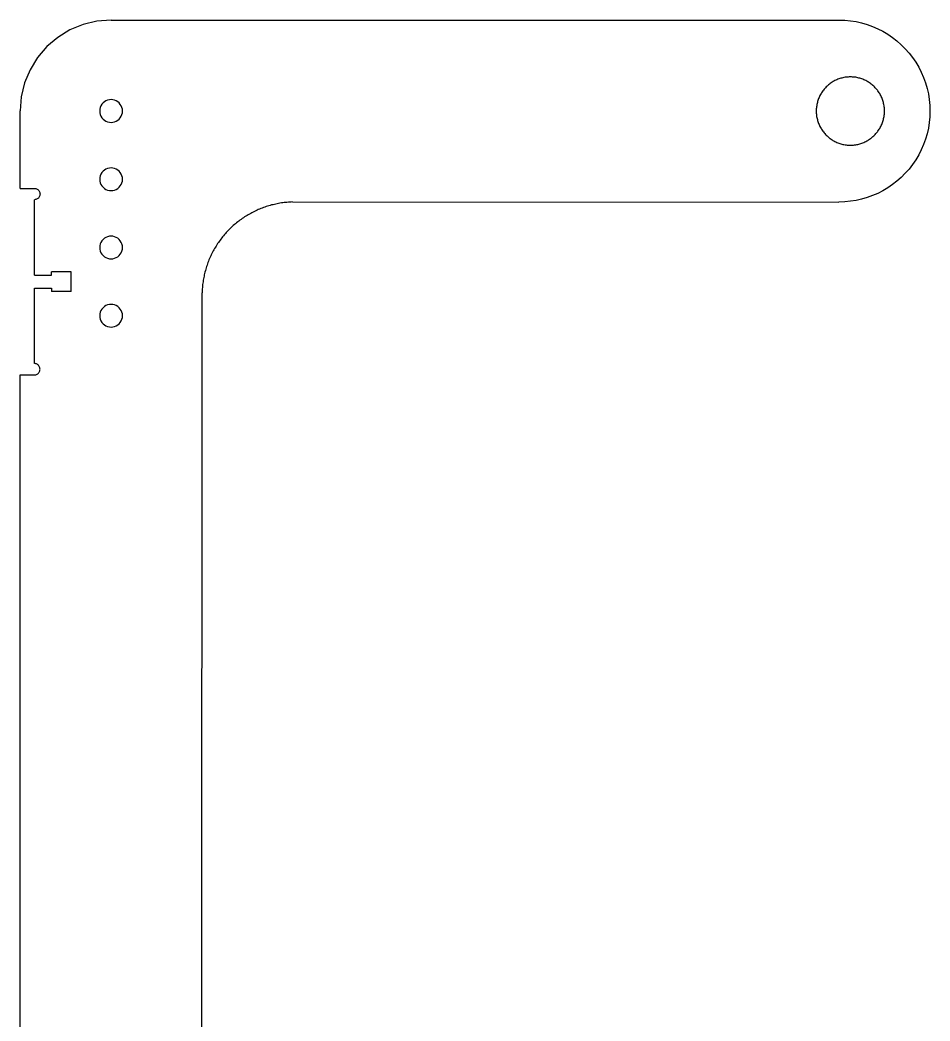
# Model space of a CAD drawing. Extents: x -72 to 72, y -22 to 22.
# Drawn here: x -46.78 to -26.78, y 0 to 22 of the extents above; entities that cross this region are included whole.
import ezdxf

# ---------------------------------------------------------------- set-up
doc = ezdxf.new("R2010")
doc.units = 0
doc.header["$MEASUREMENT"] = 0
doc.layers.get('0').update_dxf_attribs({"linetype": 'CONTINUOUS'})

msp = doc.modelspace()

# ---------------------------------------------------------------- linework, layer by layer
for p, q in [((-45.689, 21.783), (-45.956, 21.619)), ((-45.399, 21.903), (-45.689, 21.783)), ((-45.094, 21.976), (-45.399, 21.903)), ((-44.781, 22), (-45.094, 21.976)), ((-44.781, 22), (-28.781, 22)), ((-28.781, 22), (-28.655, 21.996)), ((-28.655, 21.996), (-28.53, 21.984)), ((-28.53, 21.984), (-28.406, 21.965)), ((-28.406, 21.965), (-28.283, 21.937)), ((-28.283, 21.937), (-28.163, 21.902)), ((-28.163, 21.902), (-28.044, 21.859)), ((-28.044, 21.859), (-27.929, 21.81)), ((-27.929, 21.81), (-27.817, 21.753)), ((-45.956, 21.619), (-46.195, 21.415)), ((-27.817, 21.753), (-27.709, 21.689)), ((-27.709, 21.689), (-27.605, 21.618)), ((-27.605, 21.618), (-27.506, 21.541)), ((-46.195, 21.415), (-46.399, 21.176)), ((-27.506, 21.541), (-27.412, 21.458)), ((-27.412, 21.458), (-27.323, 21.369)), ((-27.323, 21.369), (-27.24, 21.275)), ((-46.399, 21.176), (-46.563, 20.909)), ((-27.24, 21.275), (-27.163, 21.175)), ((-27.163, 21.175), (-27.092, 21.071)), ((-46.563, 20.909), (-46.683, 20.619)), ((-27.092, 21.071), (-27.028, 20.963)), ((-27.028, 20.963), (-26.971, 20.851)), ((-28.829, 20.688), (-28.85, 20.679)), ((-28.807, 20.697), (-28.829, 20.688)), ((-28.785, 20.706), (-28.807, 20.697)), ((-28.762, 20.713), (-28.785, 20.706)), ((-28.74, 20.72), (-28.762, 20.713)), ((-28.717, 20.726), (-28.74, 20.72)), ((-28.694, 20.732), (-28.717, 20.726)), ((-28.671, 20.737), (-28.694, 20.732)), ((-28.648, 20.741), (-28.671, 20.737)), ((-28.625, 20.744), (-28.648, 20.741)), ((-28.601, 20.747), (-28.625, 20.744)), ((-28.578, 20.748), (-28.601, 20.747)), ((-28.554, 20.75), (-28.578, 20.748)), ((-28.531, 20.75), (-28.554, 20.75)), ((-28.507, 20.75), (-28.531, 20.75)), ((-28.484, 20.748), (-28.507, 20.75)), ((-28.46, 20.747), (-28.484, 20.748)), ((-28.437, 20.744), (-28.46, 20.747)), ((-28.413, 20.741), (-28.437, 20.744)), ((-28.39, 20.737), (-28.413, 20.741)), ((-28.367, 20.732), (-28.39, 20.737)), ((-28.344, 20.726), (-28.367, 20.732)), ((-28.321, 20.72), (-28.344, 20.726)), ((-28.299, 20.713), (-28.321, 20.72)), ((-28.277, 20.706), (-28.299, 20.713)), ((-28.255, 20.697), (-28.277, 20.706)), ((-28.233, 20.688), (-28.255, 20.697)), ((-28.211, 20.679), (-28.233, 20.688)), ((-26.971, 20.851), (-26.921, 20.736)), ((-26.921, 20.736), (-26.879, 20.618)), ((-46.683, 20.619), (-46.756, 20.314)), ((-29.109, 20.478), (-29.123, 20.46)), ((-29.093, 20.496), (-29.109, 20.478)), ((-29.077, 20.513), (-29.093, 20.496)), ((-29.061, 20.53), (-29.077, 20.513)), ((-29.044, 20.547), (-29.061, 20.53)), ((-29.027, 20.563), (-29.044, 20.547)), ((-29.009, 20.578), (-29.027, 20.563)), ((-28.99, 20.593), (-29.009, 20.578)), ((-28.972, 20.607), (-28.99, 20.593)), ((-28.952, 20.62), (-28.972, 20.607)), ((-28.933, 20.633), (-28.952, 20.62)), ((-28.912, 20.646), (-28.933, 20.633)), ((-28.892, 20.657), (-28.912, 20.646)), ((-28.871, 20.668), (-28.892, 20.657)), ((-28.85, 20.679), (-28.871, 20.668)), ((-28.19, 20.668), (-28.211, 20.679)), ((-28.169, 20.657), (-28.19, 20.668)), ((-28.149, 20.645), (-28.169, 20.657)), ((-28.129, 20.633), (-28.149, 20.645)), ((-28.109, 20.62), (-28.129, 20.633)), ((-28.09, 20.607), (-28.109, 20.62)), ((-28.071, 20.592), (-28.09, 20.607)), ((-28.053, 20.578), (-28.071, 20.592)), ((-28.035, 20.562), (-28.053, 20.578)), ((-28.017, 20.547), (-28.035, 20.562)), ((-28, 20.53), (-28.017, 20.547)), ((-27.984, 20.513), (-28, 20.53)), ((-27.968, 20.496), (-27.984, 20.513)), ((-27.953, 20.478), (-27.968, 20.496)), ((-27.938, 20.46), (-27.953, 20.478)), ((-26.879, 20.618), (-26.844, 20.497)), ((-26.844, 20.497), (-26.816, 20.375)), ((-46.756, 20.314), (-46.781, 20.001)), ((-44.82, 20.247), (-44.858, 20.238)), ((-44.781, 20.251), (-44.82, 20.247)), ((-44.742, 20.247), (-44.781, 20.251)), ((-44.704, 20.238), (-44.742, 20.247)), ((-29.236, 20.254), (-29.244, 20.232)), ((-29.228, 20.276), (-29.236, 20.254)), ((-29.219, 20.298), (-29.228, 20.276)), ((-29.209, 20.319), (-29.219, 20.298)), ((-29.199, 20.34), (-29.209, 20.319)), ((-29.188, 20.361), (-29.199, 20.34)), ((-29.176, 20.382), (-29.188, 20.361)), ((-29.164, 20.402), (-29.176, 20.382)), ((-29.151, 20.422), (-29.164, 20.402)), ((-29.137, 20.441), (-29.151, 20.422)), ((-29.123, 20.46), (-29.137, 20.441)), ((-27.924, 20.441), (-27.938, 20.46)), ((-27.91, 20.421), (-27.924, 20.441)), ((-27.897, 20.402), (-27.91, 20.421)), ((-27.885, 20.382), (-27.897, 20.402)), ((-27.873, 20.361), (-27.885, 20.382)), ((-27.862, 20.34), (-27.873, 20.361)), ((-27.852, 20.319), (-27.862, 20.34)), ((-27.842, 20.298), (-27.852, 20.319)), ((-27.833, 20.276), (-27.842, 20.298)), ((-27.825, 20.254), (-27.833, 20.276)), ((-27.817, 20.232), (-27.825, 20.254)), ((-26.816, 20.375), (-26.796, 20.25)), ((-26.796, 20.25), (-26.785, 20.125)), ((-45.028, 20.04), (-45.031, 20.001)), ((-45.019, 20.078), (-45.028, 20.04)), ((-45.004, 20.114), (-45.019, 20.078)), ((-44.983, 20.148), (-45.004, 20.114)), ((-44.958, 20.177), (-44.983, 20.148)), ((-44.928, 20.203), (-44.958, 20.177)), ((-44.894, 20.223), (-44.928, 20.203)), ((-44.858, 20.238), (-44.894, 20.223)), ((-44.667, 20.223), (-44.704, 20.238)), ((-44.634, 20.203), (-44.667, 20.223)), ((-44.604, 20.177), (-44.634, 20.203)), ((-44.579, 20.147), (-44.604, 20.177)), ((-44.558, 20.114), (-44.579, 20.147)), ((-44.543, 20.078), (-44.558, 20.114)), ((-44.534, 20.04), (-44.543, 20.078)), ((-44.531, 20.001), (-44.534, 20.04)), ((-29.28, 20.024), (-29.281, 20)), ((-29.279, 20.047), (-29.28, 20.024)), ((-29.277, 20.071), (-29.279, 20.047)), ((-29.275, 20.094), (-29.277, 20.071)), ((-29.271, 20.117), (-29.275, 20.094)), ((-29.267, 20.141), (-29.271, 20.117)), ((-29.263, 20.164), (-29.267, 20.141)), ((-29.257, 20.186), (-29.263, 20.164)), ((-29.251, 20.209), (-29.257, 20.186)), ((-29.244, 20.232), (-29.251, 20.209)), ((-27.81, 20.209), (-27.817, 20.232)), ((-27.804, 20.186), (-27.81, 20.209)), ((-27.799, 20.163), (-27.804, 20.186)), ((-27.794, 20.14), (-27.799, 20.163)), ((-27.79, 20.117), (-27.794, 20.14)), ((-27.787, 20.094), (-27.79, 20.117)), ((-27.784, 20.07), (-27.787, 20.094)), ((-27.782, 20.047), (-27.784, 20.07)), ((-27.781, 20.023), (-27.782, 20.047)), ((-27.781, 20), (-27.781, 20.023)), ((-26.785, 20.125), (-26.781, 20)), ((-46.781, 18.301), (-46.781, 20.001)), ((-45.031, 20.001), (-45.028, 19.961)), ((-45.028, 19.961), (-45.019, 19.923)), ((-45.019, 19.923), (-45.004, 19.887)), ((-45.004, 19.887), (-44.983, 19.854)), ((-44.983, 19.854), (-44.958, 19.824)), ((-44.958, 19.824), (-44.928, 19.798)), ((-44.634, 19.798), (-44.604, 19.824)), ((-44.604, 19.824), (-44.579, 19.854)), ((-44.579, 19.854), (-44.558, 19.887)), ((-44.558, 19.887), (-44.543, 19.923)), ((-44.543, 19.923), (-44.534, 19.961)), ((-44.534, 19.961), (-44.531, 20.001)), ((-29.281, 20), (-29.28, 19.976)), ((-29.28, 19.976), (-29.279, 19.953)), ((-29.279, 19.953), (-29.277, 19.929)), ((-29.277, 19.929), (-29.275, 19.906)), ((-29.275, 19.906), (-29.272, 19.883)), ((-29.272, 19.883), (-29.267, 19.859)), ((-29.267, 19.859), (-29.263, 19.836)), ((-29.263, 19.836), (-29.257, 19.813)), ((-29.257, 19.813), (-29.251, 19.791)), ((-27.811, 19.791), (-27.804, 19.813)), ((-27.804, 19.813), (-27.799, 19.836)), ((-27.799, 19.836), (-27.794, 19.859)), ((-27.794, 19.859), (-27.79, 19.883)), ((-27.79, 19.883), (-27.787, 19.906)), ((-27.787, 19.906), (-27.784, 19.929)), ((-27.784, 19.929), (-27.782, 19.953)), ((-27.782, 19.953), (-27.781, 19.976)), ((-27.781, 19.976), (-27.781, 20)), ((-26.785, 19.874), (-26.797, 19.749)), ((-26.781, 20), (-26.785, 19.874)), ((-44.928, 19.798), (-44.894, 19.778)), ((-44.894, 19.778), (-44.858, 19.763)), ((-44.858, 19.763), (-44.82, 19.754)), ((-44.82, 19.754), (-44.781, 19.751)), ((-44.781, 19.751), (-44.742, 19.754)), ((-44.742, 19.754), (-44.704, 19.763)), ((-44.704, 19.763), (-44.667, 19.778)), ((-44.667, 19.778), (-44.634, 19.798)), ((-29.251, 19.791), (-29.244, 19.768)), ((-29.244, 19.768), (-29.236, 19.746)), ((-29.236, 19.746), (-29.228, 19.724)), ((-29.228, 19.724), (-29.219, 19.702)), ((-29.219, 19.702), (-29.209, 19.681)), ((-29.209, 19.681), (-29.199, 19.659)), ((-29.199, 19.659), (-29.188, 19.639)), ((-29.188, 19.639), (-29.176, 19.618)), ((-29.176, 19.618), (-29.164, 19.598)), ((-29.164, 19.598), (-29.151, 19.578)), ((-27.91, 19.578), (-27.898, 19.598)), ((-27.898, 19.598), (-27.885, 19.618)), ((-27.885, 19.618), (-27.874, 19.639)), ((-27.874, 19.639), (-27.862, 19.659)), ((-27.862, 19.659), (-27.852, 19.681)), ((-27.852, 19.681), (-27.842, 19.702)), ((-27.842, 19.702), (-27.833, 19.724)), ((-27.833, 19.724), (-27.825, 19.746)), ((-27.825, 19.746), (-27.817, 19.768)), ((-27.817, 19.768), (-27.811, 19.791)), ((-26.816, 19.625), (-26.844, 19.502)), ((-26.797, 19.749), (-26.816, 19.625)), ((-29.151, 19.578), (-29.138, 19.559)), ((-29.138, 19.559), (-29.123, 19.54)), ((-29.123, 19.54), (-29.109, 19.522)), ((-29.109, 19.522), (-29.093, 19.504)), ((-29.093, 19.504), (-29.077, 19.487)), ((-29.077, 19.487), (-29.061, 19.47)), ((-29.061, 19.47), (-29.044, 19.453)), ((-29.044, 19.453), (-29.027, 19.437)), ((-29.027, 19.437), (-29.009, 19.422)), ((-29.009, 19.422), (-28.99, 19.407)), ((-28.99, 19.407), (-28.972, 19.393)), ((-28.972, 19.393), (-28.952, 19.38)), ((-28.952, 19.38), (-28.933, 19.367)), ((-28.933, 19.367), (-28.913, 19.354)), ((-28.149, 19.354), (-28.129, 19.367)), ((-28.129, 19.367), (-28.109, 19.38)), ((-28.109, 19.38), (-28.09, 19.393)), ((-28.09, 19.393), (-28.071, 19.407)), ((-28.071, 19.407), (-28.053, 19.422)), ((-28.053, 19.422), (-28.035, 19.437)), ((-28.035, 19.437), (-28.017, 19.453)), ((-28.017, 19.453), (-28, 19.47)), ((-28, 19.47), (-27.984, 19.486)), ((-27.984, 19.486), (-27.968, 19.504)), ((-27.968, 19.504), (-27.953, 19.522)), ((-27.953, 19.522), (-27.938, 19.54)), ((-27.938, 19.54), (-27.924, 19.559)), ((-27.924, 19.559), (-27.91, 19.578)), ((-26.879, 19.382), (-26.921, 19.264)), ((-26.844, 19.502), (-26.879, 19.382)), ((-28.913, 19.354), (-28.892, 19.343)), ((-28.892, 19.343), (-28.871, 19.332)), ((-28.871, 19.332), (-28.85, 19.321)), ((-28.85, 19.321), (-28.829, 19.312)), ((-28.829, 19.312), (-28.807, 19.303)), ((-28.807, 19.303), (-28.785, 19.294)), ((-28.785, 19.294), (-28.763, 19.287)), ((-28.763, 19.287), (-28.74, 19.28)), ((-28.74, 19.28), (-28.717, 19.273)), ((-28.717, 19.273), (-28.694, 19.268)), ((-28.694, 19.268), (-28.671, 19.263)), ((-28.671, 19.263), (-28.648, 19.259)), ((-28.648, 19.259), (-28.625, 19.256)), ((-28.625, 19.256), (-28.601, 19.253)), ((-28.601, 19.253), (-28.578, 19.251)), ((-28.578, 19.251), (-28.554, 19.25)), ((-28.554, 19.25), (-28.531, 19.25)), ((-28.531, 19.25), (-28.507, 19.25)), ((-28.507, 19.25), (-28.484, 19.251)), ((-28.484, 19.251), (-28.46, 19.253)), ((-28.46, 19.253), (-28.437, 19.256)), ((-28.437, 19.256), (-28.413, 19.259)), ((-28.413, 19.259), (-28.39, 19.263)), ((-28.39, 19.263), (-28.367, 19.268)), ((-28.367, 19.268), (-28.344, 19.273)), ((-28.344, 19.273), (-28.322, 19.28)), ((-28.322, 19.28), (-28.299, 19.287)), ((-28.299, 19.287), (-28.277, 19.294)), ((-28.277, 19.294), (-28.255, 19.303)), ((-28.255, 19.303), (-28.233, 19.312)), ((-28.233, 19.312), (-28.211, 19.321)), ((-28.211, 19.321), (-28.19, 19.332)), ((-28.19, 19.332), (-28.169, 19.343)), ((-28.169, 19.343), (-28.149, 19.354)), ((-26.971, 19.148), (-27.028, 19.036)), ((-26.921, 19.264), (-26.971, 19.148)), ((-27.092, 18.928), (-27.163, 18.824)), ((-27.028, 19.036), (-27.092, 18.928)), ((-44.928, 18.703), (-44.958, 18.677)), ((-44.894, 18.723), (-44.928, 18.703)), ((-44.858, 18.738), (-44.894, 18.723)), ((-44.82, 18.747), (-44.858, 18.738)), ((-44.781, 18.751), (-44.82, 18.747)), ((-44.742, 18.747), (-44.781, 18.751)), ((-44.704, 18.738), (-44.742, 18.747)), ((-44.667, 18.723), (-44.704, 18.738)), ((-44.634, 18.703), (-44.667, 18.723)), ((-44.604, 18.677), (-44.634, 18.703)), ((-27.24, 18.725), (-27.323, 18.631)), ((-27.163, 18.824), (-27.24, 18.725)), ((-45.028, 18.54), (-45.031, 18.501)), ((-45.031, 18.501), (-45.028, 18.461)), ((-45.019, 18.578), (-45.028, 18.54)), ((-45.004, 18.614), (-45.019, 18.578)), ((-44.983, 18.648), (-45.004, 18.614)), ((-44.958, 18.677), (-44.983, 18.648)), ((-44.579, 18.647), (-44.604, 18.677)), ((-44.558, 18.614), (-44.579, 18.647)), ((-44.543, 18.578), (-44.558, 18.614)), ((-44.534, 18.54), (-44.543, 18.578)), ((-44.531, 18.501), (-44.534, 18.54)), ((-44.534, 18.461), (-44.531, 18.501)), ((-27.412, 18.542), (-27.506, 18.459)), ((-27.323, 18.631), (-27.412, 18.542)), ((-46.781, 18.301), (-46.468, 18.301)), ((-46.468, 18.301), (-46.452, 18.3)), ((-46.452, 18.3), (-46.436, 18.296)), ((-46.436, 18.296), (-46.421, 18.291)), ((-46.421, 18.291), (-46.406, 18.284)), ((-46.406, 18.284), (-46.392, 18.275)), ((-46.392, 18.275), (-46.38, 18.264)), ((-46.38, 18.264), (-46.369, 18.252)), ((-45.028, 18.461), (-45.019, 18.423)), ((-45.019, 18.423), (-45.004, 18.387)), ((-45.004, 18.387), (-44.983, 18.354)), ((-44.983, 18.354), (-44.958, 18.324)), ((-44.958, 18.324), (-44.928, 18.298)), ((-44.928, 18.298), (-44.894, 18.278)), ((-44.894, 18.278), (-44.858, 18.263)), ((-44.858, 18.263), (-44.82, 18.254)), ((-44.742, 18.254), (-44.704, 18.263)), ((-44.704, 18.263), (-44.667, 18.278)), ((-44.667, 18.278), (-44.634, 18.298)), ((-44.634, 18.298), (-44.604, 18.324)), ((-44.604, 18.324), (-44.579, 18.354)), ((-44.579, 18.354), (-44.558, 18.387)), ((-44.558, 18.387), (-44.543, 18.423)), ((-44.543, 18.423), (-44.534, 18.461)), ((-27.709, 18.311), (-27.817, 18.247)), ((-27.605, 18.382), (-27.709, 18.311)), ((-27.506, 18.459), (-27.605, 18.382)), ((-46.469, 16.391), (-46.468, 18.051)), ((-46.452, 18.052), (-46.468, 18.051)), ((-46.436, 18.055), (-46.452, 18.052)), ((-46.421, 18.06), (-46.436, 18.055)), ((-46.406, 18.067), (-46.421, 18.06)), ((-46.392, 18.076), (-46.406, 18.067)), ((-46.38, 18.087), (-46.392, 18.076)), ((-46.369, 18.1), (-46.38, 18.087)), ((-46.369, 18.252), (-46.36, 18.238)), ((-46.36, 18.113), (-46.369, 18.1)), ((-46.36, 18.238), (-46.353, 18.223)), ((-46.353, 18.128), (-46.36, 18.113)), ((-46.353, 18.223), (-46.348, 18.208)), ((-46.348, 18.143), (-46.353, 18.128)), ((-46.348, 18.208), (-46.345, 18.192)), ((-46.345, 18.159), (-46.348, 18.143)), ((-46.345, 18.192), (-46.343, 18.176)), ((-46.343, 18.176), (-46.345, 18.159)), ((-44.82, 18.254), (-44.781, 18.251)), ((-44.781, 18.251), (-44.742, 18.254)), ((-28.284, 18.063), (-28.406, 18.035)), ((-28.163, 18.098), (-28.284, 18.063)), ((-28.045, 18.14), (-28.163, 18.098)), ((-27.929, 18.19), (-28.045, 18.14)), ((-27.817, 18.247), (-27.929, 18.19)), ((-41.574, 17.821), (-41.602, 17.808)), ((-41.546, 17.833), (-41.574, 17.821)), ((-41.517, 17.845), (-41.546, 17.833)), ((-41.488, 17.857), (-41.517, 17.845)), ((-41.459, 17.868), (-41.488, 17.857)), ((-41.43, 17.879), (-41.459, 17.868)), ((-41.401, 17.889), (-41.43, 17.879)), ((-41.371, 17.899), (-41.401, 17.889)), ((-41.341, 17.909), (-41.371, 17.899)), ((-41.312, 17.918), (-41.341, 17.909)), ((-41.282, 17.926), (-41.312, 17.918)), ((-41.252, 17.935), (-41.282, 17.926)), ((-41.222, 17.942), (-41.252, 17.935)), ((-41.191, 17.949), (-41.222, 17.942)), ((-41.161, 17.956), (-41.191, 17.949)), ((-41.13, 17.963), (-41.161, 17.956)), ((-41.1, 17.968), (-41.13, 17.963)), ((-41.069, 17.974), (-41.1, 17.968)), ((-41.038, 17.979), (-41.069, 17.974)), ((-41.008, 17.983), (-41.038, 17.979)), ((-40.977, 17.987), (-41.008, 17.983)), ((-40.946, 17.99), (-40.977, 17.987)), ((-40.915, 17.993), (-40.946, 17.99)), ((-40.884, 17.996), (-40.915, 17.993)), ((-40.853, 17.998), (-40.884, 17.996)), ((-40.822, 18), (-40.853, 17.998)), ((-40.791, 18.001), (-40.822, 18)), ((-40.791, 18.001), (-28.781, 18)), ((-28.655, 18.004), (-28.781, 18)), ((-28.53, 18.016), (-28.655, 18.004)), ((-28.406, 18.035), (-28.53, 18.016)), ((-41.95, 17.601), (-41.974, 17.582)), ((-41.924, 17.619), (-41.95, 17.601)), ((-41.899, 17.637), (-41.924, 17.619)), ((-41.873, 17.655), (-41.899, 17.637)), ((-41.847, 17.672), (-41.873, 17.655)), ((-41.821, 17.688), (-41.847, 17.672)), ((-41.794, 17.705), (-41.821, 17.688)), ((-41.768, 17.721), (-41.794, 17.705)), ((-41.741, 17.736), (-41.768, 17.721)), ((-41.713, 17.751), (-41.741, 17.736)), ((-41.686, 17.766), (-41.713, 17.751)), ((-41.658, 17.78), (-41.686, 17.766)), ((-41.631, 17.794), (-41.658, 17.78)), ((-41.602, 17.808), (-41.631, 17.794)), ((-42.185, 17.398), (-42.207, 17.376)), ((-42.163, 17.42), (-42.185, 17.398)), ((-42.14, 17.441), (-42.163, 17.42)), ((-42.118, 17.462), (-42.14, 17.441)), ((-42.095, 17.483), (-42.118, 17.462)), ((-42.071, 17.504), (-42.095, 17.483)), ((-42.047, 17.524), (-42.071, 17.504)), ((-42.023, 17.544), (-42.047, 17.524)), ((-41.999, 17.563), (-42.023, 17.544)), ((-41.974, 17.582), (-41.999, 17.563)), ((-44.958, 17.177), (-44.983, 17.148)), ((-44.928, 17.203), (-44.958, 17.177)), ((-44.895, 17.223), (-44.928, 17.203)), ((-44.858, 17.238), (-44.895, 17.223)), ((-44.82, 17.247), (-44.858, 17.238)), ((-44.781, 17.251), (-44.82, 17.247)), ((-44.742, 17.247), (-44.781, 17.251)), ((-44.704, 17.238), (-44.742, 17.247)), ((-44.668, 17.223), (-44.704, 17.238)), ((-44.634, 17.203), (-44.668, 17.223)), ((-44.604, 17.177), (-44.634, 17.203)), ((-44.579, 17.147), (-44.604, 17.177)), ((-42.387, 17.162), (-42.405, 17.136)), ((-42.369, 17.186), (-42.387, 17.162)), ((-42.35, 17.211), (-42.369, 17.186)), ((-42.33, 17.236), (-42.35, 17.211)), ((-42.311, 17.26), (-42.33, 17.236)), ((-42.291, 17.284), (-42.311, 17.26)), ((-42.27, 17.307), (-42.291, 17.284)), ((-42.249, 17.33), (-42.27, 17.307)), ((-42.228, 17.353), (-42.249, 17.33)), ((-42.207, 17.376), (-42.228, 17.353)), ((-45.028, 17.04), (-45.031, 17.001)), ((-45.031, 17.001), (-45.028, 16.961)), ((-45.019, 17.078), (-45.028, 17.04)), ((-45.028, 16.961), (-45.019, 16.923)), ((-45.004, 17.114), (-45.019, 17.078)), ((-44.983, 17.148), (-45.004, 17.114)), ((-44.558, 17.114), (-44.579, 17.147)), ((-44.543, 17.078), (-44.558, 17.114)), ((-44.534, 17.04), (-44.543, 17.078)), ((-44.543, 16.923), (-44.534, 16.961)), ((-44.531, 17.001), (-44.534, 17.04)), ((-44.534, 16.961), (-44.531, 17.001)), ((-42.522, 16.952), (-42.537, 16.925)), ((-42.506, 16.979), (-42.522, 16.952)), ((-42.49, 17.006), (-42.506, 16.979)), ((-42.474, 17.033), (-42.49, 17.006)), ((-42.457, 17.059), (-42.474, 17.033)), ((-42.44, 17.085), (-42.457, 17.059)), ((-42.423, 17.111), (-42.44, 17.085)), ((-42.405, 17.136), (-42.423, 17.111)), ((-45.019, 16.923), (-45.004, 16.887)), ((-45.004, 16.887), (-44.983, 16.854)), ((-44.983, 16.854), (-44.958, 16.824)), ((-44.958, 16.824), (-44.928, 16.798)), ((-44.928, 16.798), (-44.895, 16.778)), ((-44.895, 16.778), (-44.858, 16.763)), ((-44.858, 16.763), (-44.82, 16.754)), ((-44.82, 16.754), (-44.781, 16.751)), ((-44.781, 16.751), (-44.742, 16.754)), ((-44.742, 16.754), (-44.704, 16.763)), ((-44.704, 16.763), (-44.668, 16.778)), ((-44.668, 16.778), (-44.634, 16.798)), ((-44.634, 16.798), (-44.604, 16.824)), ((-44.604, 16.824), (-44.579, 16.854)), ((-44.579, 16.854), (-44.558, 16.887)), ((-44.558, 16.887), (-44.543, 16.923)), ((-42.63, 16.728), (-42.641, 16.699)), ((-42.618, 16.757), (-42.63, 16.728)), ((-42.605, 16.785), (-42.618, 16.757)), ((-42.592, 16.814), (-42.605, 16.785)), ((-42.579, 16.842), (-42.592, 16.814)), ((-42.565, 16.87), (-42.579, 16.842)), ((-42.551, 16.897), (-42.565, 16.87)), ((-42.537, 16.925), (-42.551, 16.897)), ((-42.701, 16.522), (-42.71, 16.492)), ((-42.693, 16.552), (-42.701, 16.522)), ((-42.683, 16.582), (-42.693, 16.552)), ((-42.673, 16.611), (-42.683, 16.582)), ((-42.663, 16.641), (-42.673, 16.611)), ((-42.652, 16.67), (-42.663, 16.641)), ((-42.641, 16.699), (-42.652, 16.67)), ((-46.469, 16.391), (-46.094, 16.391)), ((-46.094, 16.391), (-46.094, 16.469)), ((-45.656, 16.469), (-46.094, 16.469)), ((-45.656, 16.032), (-45.656, 16.469)), ((-42.751, 16.31), (-42.756, 16.28)), ((-42.745, 16.341), (-42.751, 16.31)), ((-42.739, 16.371), (-42.745, 16.341)), ((-42.733, 16.402), (-42.739, 16.371)), ((-42.725, 16.432), (-42.733, 16.402)), ((-42.718, 16.462), (-42.725, 16.432)), ((-42.71, 16.492), (-42.718, 16.462)), ((-46.469, 16.11), (-46.094, 16.11)), ((-46.469, 14.451), (-46.469, 16.11)), ((-46.094, 16.11), (-46.094, 16.032)), ((-42.78, 16.063), (-42.781, 16.032)), ((-42.778, 16.094), (-42.78, 16.063)), ((-42.775, 16.125), (-42.778, 16.094)), ((-42.772, 16.156), (-42.775, 16.125)), ((-42.769, 16.187), (-42.772, 16.156)), ((-42.765, 16.218), (-42.769, 16.187)), ((-42.761, 16.249), (-42.765, 16.218)), ((-42.756, 16.28), (-42.761, 16.249)), ((-45.656, 16.032), (-46.094, 16.032)), ((-42.785, -15.999), (-42.782, 16.001)), ((-42.781, 16.032), (-42.782, 16.001)), ((-44.983, 15.648), (-45.004, 15.614)), ((-44.958, 15.677), (-44.983, 15.648)), ((-44.928, 15.703), (-44.958, 15.677)), ((-44.895, 15.723), (-44.928, 15.703)), ((-44.858, 15.738), (-44.895, 15.723)), ((-44.82, 15.747), (-44.858, 15.738)), ((-44.781, 15.751), (-44.82, 15.747)), ((-44.742, 15.747), (-44.781, 15.751)), ((-44.704, 15.738), (-44.742, 15.747)), ((-44.668, 15.723), (-44.704, 15.738)), ((-44.634, 15.703), (-44.668, 15.723)), ((-44.604, 15.677), (-44.634, 15.703)), ((-44.579, 15.647), (-44.604, 15.677)), ((-44.558, 15.614), (-44.579, 15.647)), ((-45.028, 15.54), (-45.031, 15.501)), ((-45.031, 15.501), (-45.028, 15.461)), ((-45.019, 15.578), (-45.028, 15.54)), ((-45.028, 15.461), (-45.019, 15.423)), ((-45.004, 15.614), (-45.019, 15.578)), ((-45.019, 15.423), (-45.004, 15.387)), ((-44.543, 15.578), (-44.558, 15.614)), ((-44.558, 15.387), (-44.543, 15.423)), ((-44.534, 15.54), (-44.543, 15.578)), ((-44.543, 15.423), (-44.534, 15.461)), ((-44.531, 15.501), (-44.534, 15.54)), ((-44.534, 15.461), (-44.531, 15.501)), ((-45.004, 15.387), (-44.983, 15.354)), ((-44.983, 15.354), (-44.958, 15.324)), ((-44.958, 15.324), (-44.928, 15.298)), ((-44.928, 15.298), (-44.895, 15.278)), ((-44.895, 15.278), (-44.858, 15.263)), ((-44.858, 15.263), (-44.82, 15.254)), ((-44.82, 15.254), (-44.781, 15.251)), ((-44.781, 15.251), (-44.742, 15.254)), ((-44.742, 15.254), (-44.704, 15.263)), ((-44.704, 15.263), (-44.668, 15.278)), ((-44.668, 15.278), (-44.634, 15.298)), ((-44.634, 15.298), (-44.604, 15.324)), ((-44.604, 15.324), (-44.579, 15.354)), ((-44.579, 15.354), (-44.558, 15.387)), ((-46.452, 14.45), (-46.469, 14.451)), ((-46.436, 14.446), (-46.452, 14.45)), ((-46.421, 14.441), (-46.436, 14.446)), ((-46.406, 14.434), (-46.421, 14.441)), ((-46.393, 14.425), (-46.406, 14.434)), ((-46.38, 14.414), (-46.393, 14.425)), ((-46.37, 14.402), (-46.38, 14.414)), ((-46.36, 14.388), (-46.37, 14.402)), ((-46.353, 14.373), (-46.36, 14.388)), ((-46.348, 14.358), (-46.353, 14.373)), ((-46.345, 14.342), (-46.348, 14.358)), ((-46.348, 14.293), (-46.345, 14.309)), ((-46.344, 14.326), (-46.345, 14.342)), ((-46.345, 14.309), (-46.344, 14.326)), ((-46.784, -17.452), (-46.781, 14.201)), ((-46.781, 14.201), (-46.469, 14.201)), ((-46.469, 14.201), (-46.452, 14.202)), ((-46.452, 14.202), (-46.436, 14.205)), ((-46.436, 14.205), (-46.421, 14.21)), ((-46.421, 14.21), (-46.406, 14.217)), ((-46.406, 14.217), (-46.393, 14.226)), ((-46.393, 14.226), (-46.38, 14.237)), ((-46.38, 14.237), (-46.37, 14.25)), ((-46.37, 14.25), (-46.36, 14.263)), ((-46.36, 14.263), (-46.353, 14.278)), ((-46.353, 14.278), (-46.348, 14.293))]:
    msp.add_line(p, q)

doc.saveas('drawing.dxf')
